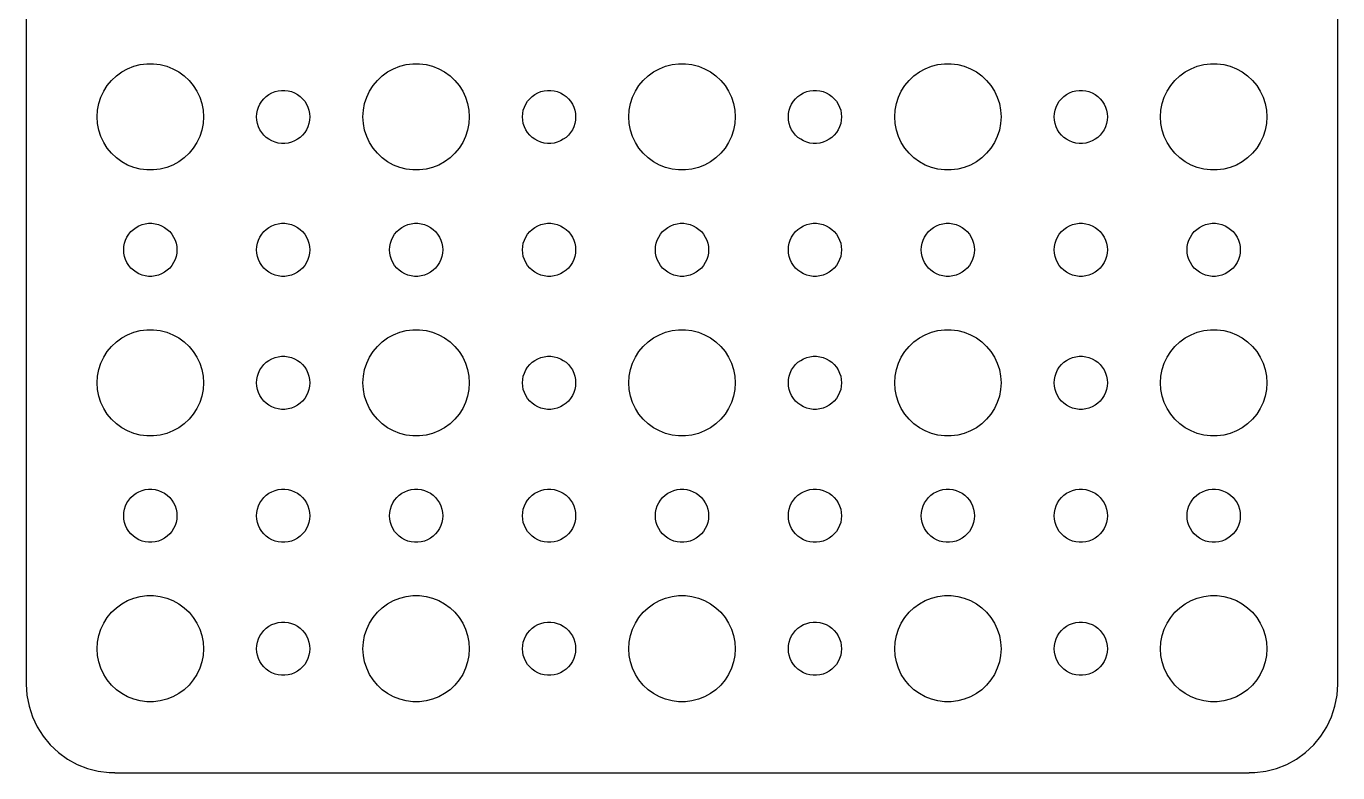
# Model space of a CAD drawing. Extents: x -37 to 37, y -44.5 to 44.5.
# Drawn here: x -37 to 37, y -44.5 to -2.4 of the extents above; entities that cross this region are included whole.
import ezdxf

# ---------------------------------------------------------------- set-up
doc = ezdxf.new("R2010")
doc.units = 0
doc.layers.get('0').update_dxf_attribs({"linetype": 'CONTINUOUS'})

msp = doc.modelspace()

# ---------------------------------------------------------------- linework, layer by layer
msp.add_lwpolyline([(-37, 39.5), (-37, -39.5), (-36.9606, -40.1267), (-36.8429, -40.7434), (-36.6489, -41.3406), (-36.3815, -41.9088), (-36.0451, -42.4389), (-35.6448, -42.9227), (-35.1871, -43.3526), (-34.6791, -43.7216), (-34.1289, -44.0241), (-33.5451, -44.2553), (-32.9369, -44.4114), (-32.314, -44.4901), (-32, -44.4901), (-32, -44.497), (32, -44.497), (32, -44.4901), (32.314, -44.4901), (32.9369, -44.4114), (33.5451, -44.2553), (34.1289, -44.0241), (34.6791, -43.7216), (35.1871, -43.3526), (35.6448, -42.9227), (36.0451, -42.4389), (36.3815, -41.9088), (36.6489, -41.3406), (36.8429, -40.7434), (36.9606, -40.1267), (37, -39.5), (37, 39.5)])
for points in [[(-30.1884, -10.4941), (-30.5621, -10.4469), (-30.9271, -10.3532), (-31.2773, -10.2145), (-31.6075, -10.033), (-31.9123, -9.81154), (-32.1869, -9.55364), (-32.4271, -9.26336), (-32.6289, -8.94526), (-32.7893, -8.60437), (-32.9057, -8.24607), (-32.9763, -7.876), (-33, -7.5), (-32.9763, -7.124), (-32.9057, -6.75393), (-32.7893, -6.39563), (-32.6289, -6.05474), (-32.4271, -5.73664), (-32.1869, -5.44636), (-31.9123, -5.18846), (-31.6075, -4.96702), (-31.2773, -4.78552), (-30.9271, -4.64683), (-30.5621, -4.55314), (-30.1884, -4.50592), (-29.8116, -4.50592), (-29.4379, -4.55314), (-29.0729, -4.64683), (-28.7227, -4.78552), (-28.3925, -4.96702), (-28.0877, -5.18846), (-27.8131, -5.44636), (-27.5729, -5.73664), (-27.3711, -6.05474), (-27.2107, -6.39563), (-27.0943, -6.75393), (-27.0237, -7.124), (-27, -7.5), (-27.0237, -7.876), (-27.0943, -8.24607), (-27.2107, -8.60437), (-27.3711, -8.94526), (-27.5729, -9.26336), (-27.8131, -9.55364), (-28.0877, -9.81154), (-28.3925, -10.033), (-28.7227, -10.2145), (-29.0729, -10.3532), (-29.4379, -10.4469), (-29.8116, -10.4941)], [(-15.1884, -10.4941), (-15.5621, -10.4469), (-15.9271, -10.3532), (-16.2773, -10.2145), (-16.6075, -10.033), (-16.9123, -9.81154), (-17.1869, -9.55364), (-17.4271, -9.26336), (-17.6289, -8.94526), (-17.7893, -8.60437), (-17.9057, -8.24607), (-17.9763, -7.876), (-18, -7.5), (-17.9763, -7.124), (-17.9057, -6.75393), (-17.7893, -6.39563), (-17.6289, -6.05474), (-17.4271, -5.73664), (-17.1869, -5.44636), (-16.9123, -5.18846), (-16.6075, -4.96702), (-16.2773, -4.78552), (-15.9271, -4.64683), (-15.5621, -4.55314), (-15.1884, -4.50592), (-14.8116, -4.50592), (-14.4379, -4.55314), (-14.0729, -4.64683), (-13.7227, -4.78552), (-13.3925, -4.96702), (-13.0877, -5.18846), (-12.8131, -5.44636), (-12.5729, -5.73664), (-12.3711, -6.05474), (-12.2107, -6.39563), (-12.0943, -6.75393), (-12.0237, -7.124), (-12, -7.5), (-12.0237, -7.876), (-12.0943, -8.24607), (-12.2107, -8.60437), (-12.3711, -8.94526), (-12.5729, -9.26336), (-12.8131, -9.55364), (-13.0877, -9.81154), (-13.3925, -10.033), (-13.7227, -10.2145), (-14.0729, -10.3532), (-14.4379, -10.4469), (-14.8116, -10.4941)], [(-0.188372, -10.4941), (-0.562144, -10.4469), (-0.927051, -10.3532), (-1.27734, -10.2145), (-1.60748, -10.033), (-1.91227, -9.81154), (-2.18691, -9.55364), (-2.42705, -9.26336), (-2.62892, -8.94526), (-2.78933, -8.60437), (-2.90575, -8.24607), (-2.97634, -7.876), (-3, -7.5), (-2.97634, -7.124), (-2.90575, -6.75393), (-2.78933, -6.39563), (-2.62892, -6.05474), (-2.42705, -5.73664), (-2.18691, -5.44636), (-1.91227, -5.18846), (-1.60748, -4.96702), (-1.27734, -4.78552), (-0.927051, -4.64683), (-0.562144, -4.55314), (-0.188372, -4.50592), (0.188372, -4.50592), (0.562144, -4.55314), (0.927051, -4.64683), (1.27734, -4.78552), (1.60748, -4.96702), (1.91227, -5.18846), (2.18691, -5.44636), (2.42705, -5.73664), (2.62892, -6.05474), (2.78933, -6.39563), (2.90575, -6.75393), (2.97634, -7.124), (3, -7.5), (2.97634, -7.876), (2.90575, -8.24607), (2.78933, -8.60437), (2.62892, -8.94526), (2.42705, -9.26336), (2.18691, -9.55364), (1.91227, -9.81154), (1.60748, -10.033), (1.27734, -10.2145), (0.927051, -10.3532), (0.562144, -10.4469), (0.188372, -10.4941)], [(14.8116, -10.4941), (14.4379, -10.4469), (14.0729, -10.3532), (13.7227, -10.2145), (13.3925, -10.033), (13.0877, -9.81154), (12.8131, -9.55364), (12.5729, -9.26336), (12.3711, -8.94526), (12.2107, -8.60437), (12.0943, -8.24607), (12.0237, -7.876), (12, -7.5), (12.0237, -7.124), (12.0943, -6.75393), (12.2107, -6.39563), (12.3711, -6.05474), (12.5729, -5.73664), (12.8131, -5.44636), (13.0877, -5.18846), (13.3925, -4.96702), (13.7227, -4.78552), (14.0729, -4.64683), (14.4379, -4.55314), (14.8116, -4.50592), (15.1884, -4.50592), (15.5621, -4.55314), (15.9271, -4.64683), (16.2773, -4.78552), (16.6075, -4.96702), (16.9123, -5.18846), (17.1869, -5.44636), (17.4271, -5.73664), (17.6289, -6.05474), (17.7893, -6.39563), (17.9057, -6.75393), (17.9763, -7.124), (18, -7.5), (17.9763, -7.876), (17.9057, -8.24607), (17.7893, -8.60437), (17.6289, -8.94526), (17.4271, -9.26336), (17.1869, -9.55364), (16.9123, -9.81154), (16.6075, -10.033), (16.2773, -10.2145), (15.9271, -10.3532), (15.5621, -10.4469), (15.1884, -10.4941)], [(29.8116, -10.4941), (29.4379, -10.4469), (29.0729, -10.3532), (28.7227, -10.2145), (28.3925, -10.033), (28.0877, -9.81154), (27.8131, -9.55364), (27.5729, -9.26336), (27.3711, -8.94526), (27.2107, -8.60437), (27.0943, -8.24607), (27.0237, -7.876), (27, -7.5), (27.0237, -7.124), (27.0943, -6.75393), (27.2107, -6.39563), (27.3711, -6.05474), (27.5729, -5.73664), (27.8131, -5.44636), (28.0877, -5.18846), (28.3925, -4.96702), (28.7227, -4.78552), (29.0729, -4.64683), (29.4379, -4.55314), (29.8116, -4.50592), (30.1884, -4.50592), (30.5621, -4.55314), (30.9271, -4.64683), (31.2773, -4.78552), (31.6075, -4.96702), (31.9123, -5.18846), (32.1869, -5.44636), (32.4271, -5.73664), (32.6289, -6.05474), (32.7893, -6.39563), (32.9057, -6.75393), (32.9763, -7.124), (33, -7.5), (32.9763, -7.876), (32.9057, -8.24607), (32.7893, -8.60437), (32.6289, -8.94526), (32.4271, -9.26336), (32.1869, -9.55364), (31.9123, -9.81154), (31.6075, -10.033), (31.2773, -10.2145), (30.9271, -10.3532), (30.5621, -10.4469), (30.1884, -10.4941)], [(-22.5942, -8.99704), (-22.7811, -8.97343), (-22.9635, -8.92658), (-23.1387, -8.85724), (-23.3037, -8.76649), (-23.4561, -8.65577), (-23.5935, -8.52682), (-23.7135, -8.38168), (-23.8145, -8.22263), (-23.8947, -8.05219), (-23.9529, -7.87303), (-23.9882, -7.688), (-24, -7.5), (-23.9882, -7.312), (-23.9529, -7.12697), (-23.8947, -6.94781), (-23.8145, -6.77737), (-23.7135, -6.61832), (-23.5935, -6.47318), (-23.4561, -6.34423), (-23.3037, -6.23351), (-23.1387, -6.14276), (-22.9635, -6.07342), (-22.7811, -6.02657), (-22.5942, -6.00296), (-22.4058, -6.00296), (-22.2189, -6.02657), (-22.0365, -6.07342), (-21.8613, -6.14276), (-21.6963, -6.23351), (-21.5439, -6.34423), (-21.4065, -6.47318), (-21.2865, -6.61832), (-21.1855, -6.77737), (-21.1053, -6.94781), (-21.0471, -7.12697), (-21.0118, -7.312), (-21, -7.5), (-21.0118, -7.688), (-21.0471, -7.87303), (-21.1053, -8.05219), (-21.1855, -8.22263), (-21.2865, -8.38168), (-21.4065, -8.52682), (-21.5439, -8.65577), (-21.6963, -8.76649), (-21.8613, -8.85724), (-22.0365, -8.92658), (-22.2189, -8.97343), (-22.4058, -8.99704)], [(-7.59419, -8.99704), (-7.78107, -8.97343), (-7.96353, -8.92658), (-8.13867, -8.85724), (-8.30374, -8.76649), (-8.45614, -8.65577), (-8.59345, -8.52682), (-8.71353, -8.38168), (-8.81446, -8.22263), (-8.89466, -8.05219), (-8.95287, -7.87303), (-8.98817, -7.688), (-9, -7.5), (-8.98817, -7.312), (-8.95287, -7.12697), (-8.89466, -6.94781), (-8.81446, -6.77737), (-8.71353, -6.61832), (-8.59345, -6.47318), (-8.45614, -6.34423), (-8.30374, -6.23351), (-8.13867, -6.14276), (-7.96353, -6.07342), (-7.78107, -6.02657), (-7.59419, -6.00296), (-7.40581, -6.00296), (-7.21893, -6.02657), (-7.03647, -6.07342), (-6.86133, -6.14276), (-6.69626, -6.23351), (-6.54386, -6.34423), (-6.40655, -6.47318), (-6.28647, -6.61832), (-6.18554, -6.77737), (-6.10534, -6.94781), (-6.04713, -7.12697), (-6.01183, -7.312), (-6, -7.5), (-6.01183, -7.688), (-6.04713, -7.87303), (-6.10534, -8.05219), (-6.18554, -8.22263), (-6.28647, -8.38168), (-6.40655, -8.52682), (-6.54386, -8.65577), (-6.69626, -8.76649), (-6.86133, -8.85724), (-7.03647, -8.92658), (-7.21893, -8.97343), (-7.40581, -8.99704)], [(7.40581, -8.99704), (7.21893, -8.97343), (7.03647, -8.92658), (6.86133, -8.85724), (6.69626, -8.76649), (6.54386, -8.65577), (6.40655, -8.52682), (6.28647, -8.38168), (6.18554, -8.22263), (6.10534, -8.05219), (6.04713, -7.87303), (6.01183, -7.688), (6, -7.5), (6.01183, -7.312), (6.04713, -7.12697), (6.10534, -6.94781), (6.18554, -6.77737), (6.28647, -6.61832), (6.40655, -6.47318), (6.54386, -6.34423), (6.69626, -6.23351), (6.86133, -6.14276), (7.03647, -6.07342), (7.21893, -6.02657), (7.40581, -6.00296), (7.59419, -6.00296), (7.78107, -6.02657), (7.96353, -6.07342), (8.13867, -6.14276), (8.30374, -6.23351), (8.45614, -6.34423), (8.59345, -6.47318), (8.71353, -6.61832), (8.81446, -6.77737), (8.89466, -6.94781), (8.95287, -7.12697), (8.98817, -7.312), (9, -7.5), (8.98817, -7.688), (8.95287, -7.87303), (8.89466, -8.05219), (8.81446, -8.22263), (8.71353, -8.38168), (8.59345, -8.52682), (8.45614, -8.65577), (8.30374, -8.76649), (8.13867, -8.85724), (7.96353, -8.92658), (7.78107, -8.97343), (7.59419, -8.99704)], [(22.4058, -8.99704), (22.2189, -8.97343), (22.0365, -8.92658), (21.8613, -8.85724), (21.6963, -8.76649), (21.5439, -8.65577), (21.4065, -8.52682), (21.2865, -8.38168), (21.1855, -8.22263), (21.1053, -8.05219), (21.0471, -7.87303), (21.0118, -7.688), (21, -7.5), (21.0118, -7.312), (21.0471, -7.12697), (21.1053, -6.94781), (21.1855, -6.77737), (21.2865, -6.61832), (21.4065, -6.47318), (21.5439, -6.34423), (21.6963, -6.23351), (21.8613, -6.14276), (22.0365, -6.07342), (22.2189, -6.02657), (22.4058, -6.00296), (22.5942, -6.00296), (22.7811, -6.02657), (22.9635, -6.07342), (23.1387, -6.14276), (23.3037, -6.23351), (23.4561, -6.34423), (23.5935, -6.47318), (23.7135, -6.61832), (23.8145, -6.77737), (23.8947, -6.94781), (23.9529, -7.12697), (23.9882, -7.312), (24, -7.5), (23.9882, -7.688), (23.9529, -7.87303), (23.8947, -8.05219), (23.8145, -8.22263), (23.7135, -8.38168), (23.5935, -8.52682), (23.4561, -8.65577), (23.3037, -8.76649), (23.1387, -8.85724), (22.9635, -8.92658), (22.7811, -8.97343), (22.5942, -8.99704)], [(-30.0942, -16.497), (-30.2811, -16.4734), (-30.4635, -16.4266), (-30.6387, -16.3572), (-30.8037, -16.2665), (-30.9561, -16.1558), (-31.0935, -16.0268), (-31.2135, -15.8817), (-31.3145, -15.7226), (-31.3947, -15.5522), (-31.4529, -15.373), (-31.4882, -15.188), (-31.5, -15), (-31.4882, -14.812), (-31.4529, -14.627), (-31.3947, -14.4478), (-31.3145, -14.2774), (-31.2135, -14.1183), (-31.0935, -13.9732), (-30.9561, -13.8442), (-30.8037, -13.7335), (-30.6387, -13.6428), (-30.4635, -13.5734), (-30.2811, -13.5266), (-30.0942, -13.503), (-29.9058, -13.503), (-29.7189, -13.5266), (-29.5365, -13.5734), (-29.3613, -13.6428), (-29.1963, -13.7335), (-29.0439, -13.8442), (-28.9065, -13.9732), (-28.7865, -14.1183), (-28.6855, -14.2774), (-28.6053, -14.4478), (-28.5471, -14.627), (-28.5118, -14.812), (-28.5, -15), (-28.5118, -15.188), (-28.5471, -15.373), (-28.6053, -15.5522), (-28.6855, -15.7226), (-28.7865, -15.8817), (-28.9065, -16.0268), (-29.0439, -16.1558), (-29.1963, -16.2665), (-29.3613, -16.3572), (-29.5365, -16.4266), (-29.7189, -16.4734), (-29.9058, -16.497)], [(-22.5942, -16.497), (-22.7811, -16.4734), (-22.9635, -16.4266), (-23.1387, -16.3572), (-23.3037, -16.2665), (-23.4561, -16.1558), (-23.5935, -16.0268), (-23.7135, -15.8817), (-23.8145, -15.7226), (-23.8947, -15.5522), (-23.9529, -15.373), (-23.9882, -15.188), (-24, -15), (-23.9882, -14.812), (-23.9529, -14.627), (-23.8947, -14.4478), (-23.8145, -14.2774), (-23.7135, -14.1183), (-23.5935, -13.9732), (-23.4561, -13.8442), (-23.3037, -13.7335), (-23.1387, -13.6428), (-22.9635, -13.5734), (-22.7811, -13.5266), (-22.5942, -13.503), (-22.4058, -13.503), (-22.2189, -13.5266), (-22.0365, -13.5734), (-21.8613, -13.6428), (-21.6963, -13.7335), (-21.5439, -13.8442), (-21.4065, -13.9732), (-21.2865, -14.1183), (-21.1855, -14.2774), (-21.1053, -14.4478), (-21.0471, -14.627), (-21.0118, -14.812), (-21, -15), (-21.0118, -15.188), (-21.0471, -15.373), (-21.1053, -15.5522), (-21.1855, -15.7226), (-21.2865, -15.8817), (-21.4065, -16.0268), (-21.5439, -16.1558), (-21.6963, -16.2665), (-21.8613, -16.3572), (-22.0365, -16.4266), (-22.2189, -16.4734), (-22.4058, -16.497)], [(-15.0942, -16.497), (-15.2811, -16.4734), (-15.4635, -16.4266), (-15.6387, -16.3572), (-15.8037, -16.2665), (-15.9561, -16.1558), (-16.0935, -16.0268), (-16.2135, -15.8817), (-16.3145, -15.7226), (-16.3947, -15.5522), (-16.4529, -15.373), (-16.4882, -15.188), (-16.5, -15), (-16.4882, -14.812), (-16.4529, -14.627), (-16.3947, -14.4478), (-16.3145, -14.2774), (-16.2135, -14.1183), (-16.0935, -13.9732), (-15.9561, -13.8442), (-15.8037, -13.7335), (-15.6387, -13.6428), (-15.4635, -13.5734), (-15.2811, -13.5266), (-15.0942, -13.503), (-14.9058, -13.503), (-14.7189, -13.5266), (-14.5365, -13.5734), (-14.3613, -13.6428), (-14.1963, -13.7335), (-14.0439, -13.8442), (-13.9065, -13.9732), (-13.7865, -14.1183), (-13.6855, -14.2774), (-13.6053, -14.4478), (-13.5471, -14.627), (-13.5118, -14.812), (-13.5, -15), (-13.5118, -15.188), (-13.5471, -15.373), (-13.6053, -15.5522), (-13.6855, -15.7226), (-13.7865, -15.8817), (-13.9065, -16.0268), (-14.0439, -16.1558), (-14.1963, -16.2665), (-14.3613, -16.3572), (-14.5365, -16.4266), (-14.7189, -16.4734), (-14.9058, -16.497)], [(-7.59419, -16.497), (-7.78107, -16.4734), (-7.96353, -16.4266), (-8.13867, -16.3572), (-8.30374, -16.2665), (-8.45614, -16.1558), (-8.59345, -16.0268), (-8.71353, -15.8817), (-8.81446, -15.7226), (-8.89466, -15.5522), (-8.95287, -15.373), (-8.98817, -15.188), (-9, -15), (-8.98817, -14.812), (-8.95287, -14.627), (-8.89466, -14.4478), (-8.81446, -14.2774), (-8.71353, -14.1183), (-8.59345, -13.9732), (-8.45614, -13.8442), (-8.30374, -13.7335), (-8.13867, -13.6428), (-7.96353, -13.5734), (-7.78107, -13.5266), (-7.59419, -13.503), (-7.40581, -13.503), (-7.21893, -13.5266), (-7.03647, -13.5734), (-6.86133, -13.6428), (-6.69626, -13.7335), (-6.54386, -13.8442), (-6.40655, -13.9732), (-6.28647, -14.1183), (-6.18554, -14.2774), (-6.10534, -14.4478), (-6.04713, -14.627), (-6.01183, -14.812), (-6, -15), (-6.01183, -15.188), (-6.04713, -15.373), (-6.10534, -15.5522), (-6.18554, -15.7226), (-6.28647, -15.8817), (-6.40655, -16.0268), (-6.54386, -16.1558), (-6.69626, -16.2665), (-6.86133, -16.3572), (-7.03647, -16.4266), (-7.21893, -16.4734), (-7.40581, -16.497)], [(-0.094186, -16.497), (-0.281072, -16.4734), (-0.463525, -16.4266), (-0.638669, -16.3572), (-0.80374, -16.2665), (-0.956136, -16.1558), (-1.09345, -16.0268), (-1.21353, -15.8817), (-1.31446, -15.7226), (-1.39466, -15.5522), (-1.45287, -15.373), (-1.48817, -15.188), (-1.5, -15), (-1.48817, -14.812), (-1.45287, -14.627), (-1.39466, -14.4478), (-1.31446, -14.2774), (-1.21353, -14.1183), (-1.09345, -13.9732), (-0.956136, -13.8442), (-0.80374, -13.7335), (-0.638669, -13.6428), (-0.463525, -13.5734), (-0.281072, -13.5266), (-0.094186, -13.503), (0.094186, -13.503), (0.281072, -13.5266), (0.463525, -13.5734), (0.638669, -13.6428), (0.80374, -13.7335), (0.956136, -13.8442), (1.09345, -13.9732), (1.21353, -14.1183), (1.31446, -14.2774), (1.39466, -14.4478), (1.45287, -14.627), (1.48817, -14.812), (1.5, -15), (1.48817, -15.188), (1.45287, -15.373), (1.39466, -15.5522), (1.31446, -15.7226), (1.21353, -15.8817), (1.09345, -16.0268), (0.956136, -16.1558), (0.80374, -16.2665), (0.638669, -16.3572), (0.463525, -16.4266), (0.281072, -16.4734), (0.094186, -16.497)], [(7.40581, -16.497), (7.21893, -16.4734), (7.03647, -16.4266), (6.86133, -16.3572), (6.69626, -16.2665), (6.54386, -16.1558), (6.40655, -16.0268), (6.28647, -15.8817), (6.18554, -15.7226), (6.10534, -15.5522), (6.04713, -15.373), (6.01183, -15.188), (6, -15), (6.01183, -14.812), (6.04713, -14.627), (6.10534, -14.4478), (6.18554, -14.2774), (6.28647, -14.1183), (6.40655, -13.9732), (6.54386, -13.8442), (6.69626, -13.7335), (6.86133, -13.6428), (7.03647, -13.5734), (7.21893, -13.5266), (7.40581, -13.503), (7.59419, -13.503), (7.78107, -13.5266), (7.96353, -13.5734), (8.13867, -13.6428), (8.30374, -13.7335), (8.45614, -13.8442), (8.59345, -13.9732), (8.71353, -14.1183), (8.81446, -14.2774), (8.89466, -14.4478), (8.95287, -14.627), (8.98817, -14.812), (9, -15), (8.98817, -15.188), (8.95287, -15.373), (8.89466, -15.5522), (8.81446, -15.7226), (8.71353, -15.8817), (8.59345, -16.0268), (8.45614, -16.1558), (8.30374, -16.2665), (8.13867, -16.3572), (7.96353, -16.4266), (7.78107, -16.4734), (7.59419, -16.497)], [(14.9058, -16.497), (14.7189, -16.4734), (14.5365, -16.4266), (14.3613, -16.3572), (14.1963, -16.2665), (14.0439, -16.1558), (13.9065, -16.0268), (13.7865, -15.8817), (13.6855, -15.7226), (13.6053, -15.5522), (13.5471, -15.373), (13.5118, -15.188), (13.5, -15), (13.5118, -14.812), (13.5471, -14.627), (13.6053, -14.4478), (13.6855, -14.2774), (13.7865, -14.1183), (13.9065, -13.9732), (14.0439, -13.8442), (14.1963, -13.7335), (14.3613, -13.6428), (14.5365, -13.5734), (14.7189, -13.5266), (14.9058, -13.503), (15.0942, -13.503), (15.2811, -13.5266), (15.4635, -13.5734), (15.6387, -13.6428), (15.8037, -13.7335), (15.9561, -13.8442), (16.0935, -13.9732), (16.2135, -14.1183), (16.3145, -14.2774), (16.3947, -14.4478), (16.4529, -14.627), (16.4882, -14.812), (16.5, -15), (16.4882, -15.188), (16.4529, -15.373), (16.3947, -15.5522), (16.3145, -15.7226), (16.2135, -15.8817), (16.0935, -16.0268), (15.9561, -16.1558), (15.8037, -16.2665), (15.6387, -16.3572), (15.4635, -16.4266), (15.2811, -16.4734), (15.0942, -16.497)], [(22.4058, -16.497), (22.2189, -16.4734), (22.0365, -16.4266), (21.8613, -16.3572), (21.6963, -16.2665), (21.5439, -16.1558), (21.4065, -16.0268), (21.2865, -15.8817), (21.1855, -15.7226), (21.1053, -15.5522), (21.0471, -15.373), (21.0118, -15.188), (21, -15), (21.0118, -14.812), (21.0471, -14.627), (21.1053, -14.4478), (21.1855, -14.2774), (21.2865, -14.1183), (21.4065, -13.9732), (21.5439, -13.8442), (21.6963, -13.7335), (21.8613, -13.6428), (22.0365, -13.5734), (22.2189, -13.5266), (22.4058, -13.503), (22.5942, -13.503), (22.7811, -13.5266), (22.9635, -13.5734), (23.1387, -13.6428), (23.3037, -13.7335), (23.4561, -13.8442), (23.5935, -13.9732), (23.7135, -14.1183), (23.8145, -14.2774), (23.8947, -14.4478), (23.9529, -14.627), (23.9882, -14.812), (24, -15), (23.9882, -15.188), (23.9529, -15.373), (23.8947, -15.5522), (23.8145, -15.7226), (23.7135, -15.8817), (23.5935, -16.0268), (23.4561, -16.1558), (23.3037, -16.2665), (23.1387, -16.3572), (22.9635, -16.4266), (22.7811, -16.4734), (22.5942, -16.497)], [(29.9058, -16.497), (29.7189, -16.4734), (29.5365, -16.4266), (29.3613, -16.3572), (29.1963, -16.2665), (29.0439, -16.1558), (28.9065, -16.0268), (28.7865, -15.8817), (28.6855, -15.7226), (28.6053, -15.5522), (28.5471, -15.373), (28.5118, -15.188), (28.5, -15), (28.5118, -14.812), (28.5471, -14.627), (28.6053, -14.4478), (28.6855, -14.2774), (28.7865, -14.1183), (28.9065, -13.9732), (29.0439, -13.8442), (29.1963, -13.7335), (29.3613, -13.6428), (29.5365, -13.5734), (29.7189, -13.5266), (29.9058, -13.503), (30.0942, -13.503), (30.2811, -13.5266), (30.4635, -13.5734), (30.6387, -13.6428), (30.8037, -13.7335), (30.9561, -13.8442), (31.0935, -13.9732), (31.2135, -14.1183), (31.3145, -14.2774), (31.3947, -14.4478), (31.4529, -14.627), (31.4882, -14.812), (31.5, -15), (31.4882, -15.188), (31.4529, -15.373), (31.3947, -15.5522), (31.3145, -15.7226), (31.2135, -15.8817), (31.0935, -16.0268), (30.9561, -16.1558), (30.8037, -16.2665), (30.6387, -16.3572), (30.4635, -16.4266), (30.2811, -16.4734), (30.0942, -16.497)], [(-30.1884, -25.4941), (-30.5621, -25.4469), (-30.9271, -25.3532), (-31.2773, -25.2145), (-31.6075, -25.033), (-31.9123, -24.8115), (-32.1869, -24.5536), (-32.4271, -24.2634), (-32.6289, -23.9453), (-32.7893, -23.6044), (-32.9057, -23.2461), (-32.9763, -22.876), (-33, -22.5), (-32.9763, -22.124), (-32.9057, -21.7539), (-32.7893, -21.3956), (-32.6289, -21.0547), (-32.4271, -20.7366), (-32.1869, -20.4464), (-31.9123, -20.1885), (-31.6075, -19.967), (-31.2773, -19.7855), (-30.9271, -19.6468), (-30.5621, -19.5531), (-30.1884, -19.5059), (-29.8116, -19.5059), (-29.4379, -19.5531), (-29.0729, -19.6468), (-28.7227, -19.7855), (-28.3925, -19.967), (-28.0877, -20.1885), (-27.8131, -20.4464), (-27.5729, -20.7366), (-27.3711, -21.0547), (-27.2107, -21.3956), (-27.0943, -21.7539), (-27.0237, -22.124), (-27, -22.5), (-27.0237, -22.876), (-27.0943, -23.2461), (-27.2107, -23.6044), (-27.3711, -23.9453), (-27.5729, -24.2634), (-27.8131, -24.5536), (-28.0877, -24.8115), (-28.3925, -25.033), (-28.7227, -25.2145), (-29.0729, -25.3532), (-29.4379, -25.4469), (-29.8116, -25.4941)], [(-15.1884, -25.4941), (-15.5621, -25.4469), (-15.9271, -25.3532), (-16.2773, -25.2145), (-16.6075, -25.033), (-16.9123, -24.8115), (-17.1869, -24.5536), (-17.4271, -24.2634), (-17.6289, -23.9453), (-17.7893, -23.6044), (-17.9057, -23.2461), (-17.9763, -22.876), (-18, -22.5), (-17.9763, -22.124), (-17.9057, -21.7539), (-17.7893, -21.3956), (-17.6289, -21.0547), (-17.4271, -20.7366), (-17.1869, -20.4464), (-16.9123, -20.1885), (-16.6075, -19.967), (-16.2773, -19.7855), (-15.9271, -19.6468), (-15.5621, -19.5531), (-15.1884, -19.5059), (-14.8116, -19.5059), (-14.4379, -19.5531), (-14.0729, -19.6468), (-13.7227, -19.7855), (-13.3925, -19.967), (-13.0877, -20.1885), (-12.8131, -20.4464), (-12.5729, -20.7366), (-12.3711, -21.0547), (-12.2107, -21.3956), (-12.0943, -21.7539), (-12.0237, -22.124), (-12, -22.5), (-12.0237, -22.876), (-12.0943, -23.2461), (-12.2107, -23.6044), (-12.3711, -23.9453), (-12.5729, -24.2634), (-12.8131, -24.5536), (-13.0877, -24.8115), (-13.3925, -25.033), (-13.7227, -25.2145), (-14.0729, -25.3532), (-14.4379, -25.4469), (-14.8116, -25.4941)], [(-0.188372, -25.4941), (-0.562144, -25.4469), (-0.927051, -25.3532), (-1.27734, -25.2145), (-1.60748, -25.033), (-1.91227, -24.8115), (-2.18691, -24.5536), (-2.42705, -24.2634), (-2.62892, -23.9453), (-2.78933, -23.6044), (-2.90575, -23.2461), (-2.97634, -22.876), (-3, -22.5), (-2.97634, -22.124), (-2.90575, -21.7539), (-2.78933, -21.3956), (-2.62892, -21.0547), (-2.42705, -20.7366), (-2.18691, -20.4464), (-1.91227, -20.1885), (-1.60748, -19.967), (-1.27734, -19.7855), (-0.927051, -19.6468), (-0.562144, -19.5531), (-0.188372, -19.5059), (0.188372, -19.5059), (0.562144, -19.5531), (0.927051, -19.6468), (1.27734, -19.7855), (1.60748, -19.967), (1.91227, -20.1885), (2.18691, -20.4464), (2.42705, -20.7366), (2.62892, -21.0547), (2.78933, -21.3956), (2.90575, -21.7539), (2.97634, -22.124), (3, -22.5), (2.97634, -22.876), (2.90575, -23.2461), (2.78933, -23.6044), (2.62892, -23.9453), (2.42705, -24.2634), (2.18691, -24.5536), (1.91227, -24.8115), (1.60748, -25.033), (1.27734, -25.2145), (0.927051, -25.3532), (0.562144, -25.4469), (0.188372, -25.4941)], [(14.8116, -25.4941), (14.4379, -25.4469), (14.0729, -25.3532), (13.7227, -25.2145), (13.3925, -25.033), (13.0877, -24.8115), (12.8131, -24.5536), (12.5729, -24.2634), (12.3711, -23.9453), (12.2107, -23.6044), (12.0943, -23.2461), (12.0237, -22.876), (12, -22.5), (12.0237, -22.124), (12.0943, -21.7539), (12.2107, -21.3956), (12.3711, -21.0547), (12.5729, -20.7366), (12.8131, -20.4464), (13.0877, -20.1885), (13.3925, -19.967), (13.7227, -19.7855), (14.0729, -19.6468), (14.4379, -19.5531), (14.8116, -19.5059), (15.1884, -19.5059), (15.5621, -19.5531), (15.9271, -19.6468), (16.2773, -19.7855), (16.6075, -19.967), (16.9123, -20.1885), (17.1869, -20.4464), (17.4271, -20.7366), (17.6289, -21.0547), (17.7893, -21.3956), (17.9057, -21.7539), (17.9763, -22.124), (18, -22.5), (17.9763, -22.876), (17.9057, -23.2461), (17.7893, -23.6044), (17.6289, -23.9453), (17.4271, -24.2634), (17.1869, -24.5536), (16.9123, -24.8115), (16.6075, -25.033), (16.2773, -25.2145), (15.9271, -25.3532), (15.5621, -25.4469), (15.1884, -25.4941)], [(29.8116, -25.4941), (29.4379, -25.4469), (29.0729, -25.3532), (28.7227, -25.2145), (28.3925, -25.033), (28.0877, -24.8115), (27.8131, -24.5536), (27.5729, -24.2634), (27.3711, -23.9453), (27.2107, -23.6044), (27.0943, -23.2461), (27.0237, -22.876), (27, -22.5), (27.0237, -22.124), (27.0943, -21.7539), (27.2107, -21.3956), (27.3711, -21.0547), (27.5729, -20.7366), (27.8131, -20.4464), (28.0877, -20.1885), (28.3925, -19.967), (28.7227, -19.7855), (29.0729, -19.6468), (29.4379, -19.5531), (29.8116, -19.5059), (30.1884, -19.5059), (30.5621, -19.5531), (30.9271, -19.6468), (31.2773, -19.7855), (31.6075, -19.967), (31.9123, -20.1885), (32.1869, -20.4464), (32.4271, -20.7366), (32.6289, -21.0547), (32.7893, -21.3956), (32.9057, -21.7539), (32.9763, -22.124), (33, -22.5), (32.9763, -22.876), (32.9057, -23.2461), (32.7893, -23.6044), (32.6289, -23.9453), (32.4271, -24.2634), (32.1869, -24.5536), (31.9123, -24.8115), (31.6075, -25.033), (31.2773, -25.2145), (30.9271, -25.3532), (30.5621, -25.4469), (30.1884, -25.4941)], [(-22.5942, -23.997), (-22.7811, -23.9734), (-22.9635, -23.9266), (-23.1387, -23.8572), (-23.3037, -23.7665), (-23.4561, -23.6558), (-23.5935, -23.5268), (-23.7135, -23.3817), (-23.8145, -23.2226), (-23.8947, -23.0522), (-23.9529, -22.873), (-23.9882, -22.688), (-24, -22.5), (-23.9882, -22.312), (-23.9529, -22.127), (-23.8947, -21.9478), (-23.8145, -21.7774), (-23.7135, -21.6183), (-23.5935, -21.4732), (-23.4561, -21.3442), (-23.3037, -21.2335), (-23.1387, -21.1428), (-22.9635, -21.0734), (-22.7811, -21.0266), (-22.5942, -21.003), (-22.4058, -21.003), (-22.2189, -21.0266), (-22.0365, -21.0734), (-21.8613, -21.1428), (-21.6963, -21.2335), (-21.5439, -21.3442), (-21.4065, -21.4732), (-21.2865, -21.6183), (-21.1855, -21.7774), (-21.1053, -21.9478), (-21.0471, -22.127), (-21.0118, -22.312), (-21, -22.5), (-21.0118, -22.688), (-21.0471, -22.873), (-21.1053, -23.0522), (-21.1855, -23.2226), (-21.2865, -23.3817), (-21.4065, -23.5268), (-21.5439, -23.6558), (-21.6963, -23.7665), (-21.8613, -23.8572), (-22.0365, -23.9266), (-22.2189, -23.9734), (-22.4058, -23.997)], [(-7.59419, -23.997), (-7.78107, -23.9734), (-7.96353, -23.9266), (-8.13867, -23.8572), (-8.30374, -23.7665), (-8.45614, -23.6558), (-8.59345, -23.5268), (-8.71353, -23.3817), (-8.81446, -23.2226), (-8.89466, -23.0522), (-8.95287, -22.873), (-8.98817, -22.688), (-9, -22.5), (-8.98817, -22.312), (-8.95287, -22.127), (-8.89466, -21.9478), (-8.81446, -21.7774), (-8.71353, -21.6183), (-8.59345, -21.4732), (-8.45614, -21.3442), (-8.30374, -21.2335), (-8.13867, -21.1428), (-7.96353, -21.0734), (-7.78107, -21.0266), (-7.59419, -21.003), (-7.40581, -21.003), (-7.21893, -21.0266), (-7.03647, -21.0734), (-6.86133, -21.1428), (-6.69626, -21.2335), (-6.54386, -21.3442), (-6.40655, -21.4732), (-6.28647, -21.6183), (-6.18554, -21.7774), (-6.10534, -21.9478), (-6.04713, -22.127), (-6.01183, -22.312), (-6, -22.5), (-6.01183, -22.688), (-6.04713, -22.873), (-6.10534, -23.0522), (-6.18554, -23.2226), (-6.28647, -23.3817), (-6.40655, -23.5268), (-6.54386, -23.6558), (-6.69626, -23.7665), (-6.86133, -23.8572), (-7.03647, -23.9266), (-7.21893, -23.9734), (-7.40581, -23.997)], [(7.40581, -23.997), (7.21893, -23.9734), (7.03647, -23.9266), (6.86133, -23.8572), (6.69626, -23.7665), (6.54386, -23.6558), (6.40655, -23.5268), (6.28647, -23.3817), (6.18554, -23.2226), (6.10534, -23.0522), (6.04713, -22.873), (6.01183, -22.688), (6, -22.5), (6.01183, -22.312), (6.04713, -22.127), (6.10534, -21.9478), (6.18554, -21.7774), (6.28647, -21.6183), (6.40655, -21.4732), (6.54386, -21.3442), (6.69626, -21.2335), (6.86133, -21.1428), (7.03647, -21.0734), (7.21893, -21.0266), (7.40581, -21.003), (7.59419, -21.003), (7.78107, -21.0266), (7.96353, -21.0734), (8.13867, -21.1428), (8.30374, -21.2335), (8.45614, -21.3442), (8.59345, -21.4732), (8.71353, -21.6183), (8.81446, -21.7774), (8.89466, -21.9478), (8.95287, -22.127), (8.98817, -22.312), (9, -22.5), (8.98817, -22.688), (8.95287, -22.873), (8.89466, -23.0522), (8.81446, -23.2226), (8.71353, -23.3817), (8.59345, -23.5268), (8.45614, -23.6558), (8.30374, -23.7665), (8.13867, -23.8572), (7.96353, -23.9266), (7.78107, -23.9734), (7.59419, -23.997)], [(22.4058, -23.997), (22.2189, -23.9734), (22.0365, -23.9266), (21.8613, -23.8572), (21.6963, -23.7665), (21.5439, -23.6558), (21.4065, -23.5268), (21.2865, -23.3817), (21.1855, -23.2226), (21.1053, -23.0522), (21.0471, -22.873), (21.0118, -22.688), (21, -22.5), (21.0118, -22.312), (21.0471, -22.127), (21.1053, -21.9478), (21.1855, -21.7774), (21.2865, -21.6183), (21.4065, -21.4732), (21.5439, -21.3442), (21.6963, -21.2335), (21.8613, -21.1428), (22.0365, -21.0734), (22.2189, -21.0266), (22.4058, -21.003), (22.5942, -21.003), (22.7811, -21.0266), (22.9635, -21.0734), (23.1387, -21.1428), (23.3037, -21.2335), (23.4561, -21.3442), (23.5935, -21.4732), (23.7135, -21.6183), (23.8145, -21.7774), (23.8947, -21.9478), (23.9529, -22.127), (23.9882, -22.312), (24, -22.5), (23.9882, -22.688), (23.9529, -22.873), (23.8947, -23.0522), (23.8145, -23.2226), (23.7135, -23.3817), (23.5935, -23.5268), (23.4561, -23.6558), (23.3037, -23.7665), (23.1387, -23.8572), (22.9635, -23.9266), (22.7811, -23.9734), (22.5942, -23.997)], [(-30.0942, -31.497), (-30.2811, -31.4734), (-30.4635, -31.4266), (-30.6387, -31.3572), (-30.8037, -31.2665), (-30.9561, -31.1558), (-31.0935, -31.0268), (-31.2135, -30.8817), (-31.3145, -30.7226), (-31.3947, -30.5522), (-31.4529, -30.373), (-31.4882, -30.188), (-31.5, -30), (-31.4882, -29.812), (-31.4529, -29.627), (-31.3947, -29.4478), (-31.3145, -29.2774), (-31.2135, -29.1183), (-31.0935, -28.9732), (-30.9561, -28.8442), (-30.8037, -28.7335), (-30.6387, -28.6428), (-30.4635, -28.5734), (-30.2811, -28.5266), (-30.0942, -28.503), (-29.9058, -28.503), (-29.7189, -28.5266), (-29.5365, -28.5734), (-29.3613, -28.6428), (-29.1963, -28.7335), (-29.0439, -28.8442), (-28.9065, -28.9732), (-28.7865, -29.1183), (-28.6855, -29.2774), (-28.6053, -29.4478), (-28.5471, -29.627), (-28.5118, -29.812), (-28.5, -30), (-28.5118, -30.188), (-28.5471, -30.373), (-28.6053, -30.5522), (-28.6855, -30.7226), (-28.7865, -30.8817), (-28.9065, -31.0268), (-29.0439, -31.1558), (-29.1963, -31.2665), (-29.3613, -31.3572), (-29.5365, -31.4266), (-29.7189, -31.4734), (-29.9058, -31.497)], [(-22.5942, -31.497), (-22.7811, -31.4734), (-22.9635, -31.4266), (-23.1387, -31.3572), (-23.3037, -31.2665), (-23.4561, -31.1558), (-23.5935, -31.0268), (-23.7135, -30.8817), (-23.8145, -30.7226), (-23.8947, -30.5522), (-23.9529, -30.373), (-23.9882, -30.188), (-24, -30), (-23.9882, -29.812), (-23.9529, -29.627), (-23.8947, -29.4478), (-23.8145, -29.2774), (-23.7135, -29.1183), (-23.5935, -28.9732), (-23.4561, -28.8442), (-23.3037, -28.7335), (-23.1387, -28.6428), (-22.9635, -28.5734), (-22.7811, -28.5266), (-22.5942, -28.503), (-22.4058, -28.503), (-22.2189, -28.5266), (-22.0365, -28.5734), (-21.8613, -28.6428), (-21.6963, -28.7335), (-21.5439, -28.8442), (-21.4065, -28.9732), (-21.2865, -29.1183), (-21.1855, -29.2774), (-21.1053, -29.4478), (-21.0471, -29.627), (-21.0118, -29.812), (-21, -30), (-21.0118, -30.188), (-21.0471, -30.373), (-21.1053, -30.5522), (-21.1855, -30.7226), (-21.2865, -30.8817), (-21.4065, -31.0268), (-21.5439, -31.1558), (-21.6963, -31.2665), (-21.8613, -31.3572), (-22.0365, -31.4266), (-22.2189, -31.4734), (-22.4058, -31.497)], [(-15.0942, -31.497), (-15.2811, -31.4734), (-15.4635, -31.4266), (-15.6387, -31.3572), (-15.8037, -31.2665), (-15.9561, -31.1558), (-16.0935, -31.0268), (-16.2135, -30.8817), (-16.3145, -30.7226), (-16.3947, -30.5522), (-16.4529, -30.373), (-16.4882, -30.188), (-16.5, -30), (-16.4882, -29.812), (-16.4529, -29.627), (-16.3947, -29.4478), (-16.3145, -29.2774), (-16.2135, -29.1183), (-16.0935, -28.9732), (-15.9561, -28.8442), (-15.8037, -28.7335), (-15.6387, -28.6428), (-15.4635, -28.5734), (-15.2811, -28.5266), (-15.0942, -28.503), (-14.9058, -28.503), (-14.7189, -28.5266), (-14.5365, -28.5734), (-14.3613, -28.6428), (-14.1963, -28.7335), (-14.0439, -28.8442), (-13.9065, -28.9732), (-13.7865, -29.1183), (-13.6855, -29.2774), (-13.6053, -29.4478), (-13.5471, -29.627), (-13.5118, -29.812), (-13.5, -30), (-13.5118, -30.188), (-13.5471, -30.373), (-13.6053, -30.5522), (-13.6855, -30.7226), (-13.7865, -30.8817), (-13.9065, -31.0268), (-14.0439, -31.1558), (-14.1963, -31.2665), (-14.3613, -31.3572), (-14.5365, -31.4266), (-14.7189, -31.4734), (-14.9058, -31.497)], [(-7.59419, -31.497), (-7.78107, -31.4734), (-7.96353, -31.4266), (-8.13867, -31.3572), (-8.30374, -31.2665), (-8.45614, -31.1558), (-8.59345, -31.0268), (-8.71353, -30.8817), (-8.81446, -30.7226), (-8.89466, -30.5522), (-8.95287, -30.373), (-8.98817, -30.188), (-9, -30), (-8.98817, -29.812), (-8.95287, -29.627), (-8.89466, -29.4478), (-8.81446, -29.2774), (-8.71353, -29.1183), (-8.59345, -28.9732), (-8.45614, -28.8442), (-8.30374, -28.7335), (-8.13867, -28.6428), (-7.96353, -28.5734), (-7.78107, -28.5266), (-7.59419, -28.503), (-7.40581, -28.503), (-7.21893, -28.5266), (-7.03647, -28.5734), (-6.86133, -28.6428), (-6.69626, -28.7335), (-6.54386, -28.8442), (-6.40655, -28.9732), (-6.28647, -29.1183), (-6.18554, -29.2774), (-6.10534, -29.4478), (-6.04713, -29.627), (-6.01183, -29.812), (-6, -30), (-6.01183, -30.188), (-6.04713, -30.373), (-6.10534, -30.5522), (-6.18554, -30.7226), (-6.28647, -30.8817), (-6.40655, -31.0268), (-6.54386, -31.1558), (-6.69626, -31.2665), (-6.86133, -31.3572), (-7.03647, -31.4266), (-7.21893, -31.4734), (-7.40581, -31.497)], [(-0.094186, -31.497), (-0.281072, -31.4734), (-0.463525, -31.4266), (-0.638669, -31.3572), (-0.80374, -31.2665), (-0.956136, -31.1558), (-1.09345, -31.0268), (-1.21353, -30.8817), (-1.31446, -30.7226), (-1.39466, -30.5522), (-1.45287, -30.373), (-1.48817, -30.188), (-1.5, -30), (-1.48817, -29.812), (-1.45287, -29.627), (-1.39466, -29.4478), (-1.31446, -29.2774), (-1.21353, -29.1183), (-1.09345, -28.9732), (-0.956136, -28.8442), (-0.80374, -28.7335), (-0.638669, -28.6428), (-0.463525, -28.5734), (-0.281072, -28.5266), (-0.094186, -28.503), (0.094186, -28.503), (0.281072, -28.5266), (0.463525, -28.5734), (0.638669, -28.6428), (0.80374, -28.7335), (0.956136, -28.8442), (1.09345, -28.9732), (1.21353, -29.1183), (1.31446, -29.2774), (1.39466, -29.4478), (1.45287, -29.627), (1.48817, -29.812), (1.5, -30), (1.48817, -30.188), (1.45287, -30.373), (1.39466, -30.5522), (1.31446, -30.7226), (1.21353, -30.8817), (1.09345, -31.0268), (0.956136, -31.1558), (0.80374, -31.2665), (0.638669, -31.3572), (0.463525, -31.4266), (0.281072, -31.4734), (0.094186, -31.497)], [(7.40581, -31.497), (7.21893, -31.4734), (7.03647, -31.4266), (6.86133, -31.3572), (6.69626, -31.2665), (6.54386, -31.1558), (6.40655, -31.0268), (6.28647, -30.8817), (6.18554, -30.7226), (6.10534, -30.5522), (6.04713, -30.373), (6.01183, -30.188), (6, -30), (6.01183, -29.812), (6.04713, -29.627), (6.10534, -29.4478), (6.18554, -29.2774), (6.28647, -29.1183), (6.40655, -28.9732), (6.54386, -28.8442), (6.69626, -28.7335), (6.86133, -28.6428), (7.03647, -28.5734), (7.21893, -28.5266), (7.40581, -28.503), (7.59419, -28.503), (7.78107, -28.5266), (7.96353, -28.5734), (8.13867, -28.6428), (8.30374, -28.7335), (8.45614, -28.8442), (8.59345, -28.9732), (8.71353, -29.1183), (8.81446, -29.2774), (8.89466, -29.4478), (8.95287, -29.627), (8.98817, -29.812), (9, -30), (8.98817, -30.188), (8.95287, -30.373), (8.89466, -30.5522), (8.81446, -30.7226), (8.71353, -30.8817), (8.59345, -31.0268), (8.45614, -31.1558), (8.30374, -31.2665), (8.13867, -31.3572), (7.96353, -31.4266), (7.78107, -31.4734), (7.59419, -31.497)], [(14.9058, -31.497), (14.7189, -31.4734), (14.5365, -31.4266), (14.3613, -31.3572), (14.1963, -31.2665), (14.0439, -31.1558), (13.9065, -31.0268), (13.7865, -30.8817), (13.6855, -30.7226), (13.6053, -30.5522), (13.5471, -30.373), (13.5118, -30.188), (13.5, -30), (13.5118, -29.812), (13.5471, -29.627), (13.6053, -29.4478), (13.6855, -29.2774), (13.7865, -29.1183), (13.9065, -28.9732), (14.0439, -28.8442), (14.1963, -28.7335), (14.3613, -28.6428), (14.5365, -28.5734), (14.7189, -28.5266), (14.9058, -28.503), (15.0942, -28.503), (15.2811, -28.5266), (15.4635, -28.5734), (15.6387, -28.6428), (15.8037, -28.7335), (15.9561, -28.8442), (16.0935, -28.9732), (16.2135, -29.1183), (16.3145, -29.2774), (16.3947, -29.4478), (16.4529, -29.627), (16.4882, -29.812), (16.5, -30), (16.4882, -30.188), (16.4529, -30.373), (16.3947, -30.5522), (16.3145, -30.7226), (16.2135, -30.8817), (16.0935, -31.0268), (15.9561, -31.1558), (15.8037, -31.2665), (15.6387, -31.3572), (15.4635, -31.4266), (15.2811, -31.4734), (15.0942, -31.497)], [(22.4058, -31.497), (22.2189, -31.4734), (22.0365, -31.4266), (21.8613, -31.3572), (21.6963, -31.2665), (21.5439, -31.1558), (21.4065, -31.0268), (21.2865, -30.8817), (21.1855, -30.7226), (21.1053, -30.5522), (21.0471, -30.373), (21.0118, -30.188), (21, -30), (21.0118, -29.812), (21.0471, -29.627), (21.1053, -29.4478), (21.1855, -29.2774), (21.2865, -29.1183), (21.4065, -28.9732), (21.5439, -28.8442), (21.6963, -28.7335), (21.8613, -28.6428), (22.0365, -28.5734), (22.2189, -28.5266), (22.4058, -28.503), (22.5942, -28.503), (22.7811, -28.5266), (22.9635, -28.5734), (23.1387, -28.6428), (23.3037, -28.7335), (23.4561, -28.8442), (23.5935, -28.9732), (23.7135, -29.1183), (23.8145, -29.2774), (23.8947, -29.4478), (23.9529, -29.627), (23.9882, -29.812), (24, -30), (23.9882, -30.188), (23.9529, -30.373), (23.8947, -30.5522), (23.8145, -30.7226), (23.7135, -30.8817), (23.5935, -31.0268), (23.4561, -31.1558), (23.3037, -31.2665), (23.1387, -31.3572), (22.9635, -31.4266), (22.7811, -31.4734), (22.5942, -31.497)], [(29.9058, -31.497), (29.7189, -31.4734), (29.5365, -31.4266), (29.3613, -31.3572), (29.1963, -31.2665), (29.0439, -31.1558), (28.9065, -31.0268), (28.7865, -30.8817), (28.6855, -30.7226), (28.6053, -30.5522), (28.5471, -30.373), (28.5118, -30.188), (28.5, -30), (28.5118, -29.812), (28.5471, -29.627), (28.6053, -29.4478), (28.6855, -29.2774), (28.7865, -29.1183), (28.9065, -28.9732), (29.0439, -28.8442), (29.1963, -28.7335), (29.3613, -28.6428), (29.5365, -28.5734), (29.7189, -28.5266), (29.9058, -28.503), (30.0942, -28.503), (30.2811, -28.5266), (30.4635, -28.5734), (30.6387, -28.6428), (30.8037, -28.7335), (30.9561, -28.8442), (31.0935, -28.9732), (31.2135, -29.1183), (31.3145, -29.2774), (31.3947, -29.4478), (31.4529, -29.627), (31.4882, -29.812), (31.5, -30), (31.4882, -30.188), (31.4529, -30.373), (31.3947, -30.5522), (31.3145, -30.7226), (31.2135, -30.8817), (31.0935, -31.0268), (30.9561, -31.1558), (30.8037, -31.2665), (30.6387, -31.3572), (30.4635, -31.4266), (30.2811, -31.4734), (30.0942, -31.497)], [(-30.1884, -40.4941), (-30.5621, -40.4469), (-30.9271, -40.3532), (-31.2773, -40.2145), (-31.6075, -40.033), (-31.9123, -39.8115), (-32.1869, -39.5536), (-32.4271, -39.2634), (-32.6289, -38.9453), (-32.7893, -38.6044), (-32.9057, -38.2461), (-32.9763, -37.876), (-33, -37.5), (-32.9763, -37.124), (-32.9057, -36.7539), (-32.7893, -36.3956), (-32.6289, -36.0547), (-32.4271, -35.7366), (-32.1869, -35.4464), (-31.9123, -35.1885), (-31.6075, -34.967), (-31.2773, -34.7855), (-30.9271, -34.6468), (-30.5621, -34.5531), (-30.1884, -34.5059), (-29.8116, -34.5059), (-29.4379, -34.5531), (-29.0729, -34.6468), (-28.7227, -34.7855), (-28.3925, -34.967), (-28.0877, -35.1885), (-27.8131, -35.4464), (-27.5729, -35.7366), (-27.3711, -36.0547), (-27.2107, -36.3956), (-27.0943, -36.7539), (-27.0237, -37.124), (-27, -37.5), (-27.0237, -37.876), (-27.0943, -38.2461), (-27.2107, -38.6044), (-27.3711, -38.9453), (-27.5729, -39.2634), (-27.8131, -39.5536), (-28.0877, -39.8115), (-28.3925, -40.033), (-28.7227, -40.2145), (-29.0729, -40.3532), (-29.4379, -40.4469), (-29.8116, -40.4941)], [(-15.1884, -40.4941), (-15.5621, -40.4469), (-15.9271, -40.3532), (-16.2773, -40.2145), (-16.6075, -40.033), (-16.9123, -39.8115), (-17.1869, -39.5536), (-17.4271, -39.2634), (-17.6289, -38.9453), (-17.7893, -38.6044), (-17.9057, -38.2461), (-17.9763, -37.876), (-18, -37.5), (-17.9763, -37.124), (-17.9057, -36.7539), (-17.7893, -36.3956), (-17.6289, -36.0547), (-17.4271, -35.7366), (-17.1869, -35.4464), (-16.9123, -35.1885), (-16.6075, -34.967), (-16.2773, -34.7855), (-15.9271, -34.6468), (-15.5621, -34.5531), (-15.1884, -34.5059), (-14.8116, -34.5059), (-14.4379, -34.5531), (-14.0729, -34.6468), (-13.7227, -34.7855), (-13.3925, -34.967), (-13.0877, -35.1885), (-12.8131, -35.4464), (-12.5729, -35.7366), (-12.3711, -36.0547), (-12.2107, -36.3956), (-12.0943, -36.7539), (-12.0237, -37.124), (-12, -37.5), (-12.0237, -37.876), (-12.0943, -38.2461), (-12.2107, -38.6044), (-12.3711, -38.9453), (-12.5729, -39.2634), (-12.8131, -39.5536), (-13.0877, -39.8115), (-13.3925, -40.033), (-13.7227, -40.2145), (-14.0729, -40.3532), (-14.4379, -40.4469), (-14.8116, -40.4941)], [(-0.188372, -40.4941), (-0.562144, -40.4469), (-0.927051, -40.3532), (-1.27734, -40.2145), (-1.60748, -40.033), (-1.91227, -39.8115), (-2.18691, -39.5536), (-2.42705, -39.2634), (-2.62892, -38.9453), (-2.78933, -38.6044), (-2.90575, -38.2461), (-2.97634, -37.876), (-3, -37.5), (-2.97634, -37.124), (-2.90575, -36.7539), (-2.78933, -36.3956), (-2.62892, -36.0547), (-2.42705, -35.7366), (-2.18691, -35.4464), (-1.91227, -35.1885), (-1.60748, -34.967), (-1.27734, -34.7855), (-0.927051, -34.6468), (-0.562144, -34.5531), (-0.188372, -34.5059), (0.188372, -34.5059), (0.562144, -34.5531), (0.927051, -34.6468), (1.27734, -34.7855), (1.60748, -34.967), (1.91227, -35.1885), (2.18691, -35.4464), (2.42705, -35.7366), (2.62892, -36.0547), (2.78933, -36.3956), (2.90575, -36.7539), (2.97634, -37.124), (3, -37.5), (2.97634, -37.876), (2.90575, -38.2461), (2.78933, -38.6044), (2.62892, -38.9453), (2.42705, -39.2634), (2.18691, -39.5536), (1.91227, -39.8115), (1.60748, -40.033), (1.27734, -40.2145), (0.927051, -40.3532), (0.562144, -40.4469), (0.188372, -40.4941)], [(14.8116, -40.4941), (14.4379, -40.4469), (14.0729, -40.3532), (13.7227, -40.2145), (13.3925, -40.033), (13.0877, -39.8115), (12.8131, -39.5536), (12.5729, -39.2634), (12.3711, -38.9453), (12.2107, -38.6044), (12.0943, -38.2461), (12.0237, -37.876), (12, -37.5), (12.0237, -37.124), (12.0943, -36.7539), (12.2107, -36.3956), (12.3711, -36.0547), (12.5729, -35.7366), (12.8131, -35.4464), (13.0877, -35.1885), (13.3925, -34.967), (13.7227, -34.7855), (14.0729, -34.6468), (14.4379, -34.5531), (14.8116, -34.5059), (15.1884, -34.5059), (15.5621, -34.5531), (15.9271, -34.6468), (16.2773, -34.7855), (16.6075, -34.967), (16.9123, -35.1885), (17.1869, -35.4464), (17.4271, -35.7366), (17.6289, -36.0547), (17.7893, -36.3956), (17.9057, -36.7539), (17.9763, -37.124), (18, -37.5), (17.9763, -37.876), (17.9057, -38.2461), (17.7893, -38.6044), (17.6289, -38.9453), (17.4271, -39.2634), (17.1869, -39.5536), (16.9123, -39.8115), (16.6075, -40.033), (16.2773, -40.2145), (15.9271, -40.3532), (15.5621, -40.4469), (15.1884, -40.4941)], [(29.8116, -40.4941), (29.4379, -40.4469), (29.0729, -40.3532), (28.7227, -40.2145), (28.3925, -40.033), (28.0877, -39.8115), (27.8131, -39.5536), (27.5729, -39.2634), (27.3711, -38.9453), (27.2107, -38.6044), (27.0943, -38.2461), (27.0237, -37.876), (27, -37.5), (27.0237, -37.124), (27.0943, -36.7539), (27.2107, -36.3956), (27.3711, -36.0547), (27.5729, -35.7366), (27.8131, -35.4464), (28.0877, -35.1885), (28.3925, -34.967), (28.7227, -34.7855), (29.0729, -34.6468), (29.4379, -34.5531), (29.8116, -34.5059), (30.1884, -34.5059), (30.5621, -34.5531), (30.9271, -34.6468), (31.2773, -34.7855), (31.6075, -34.967), (31.9123, -35.1885), (32.1869, -35.4464), (32.4271, -35.7366), (32.6289, -36.0547), (32.7893, -36.3956), (32.9057, -36.7539), (32.9763, -37.124), (33, -37.5), (32.9763, -37.876), (32.9057, -38.2461), (32.7893, -38.6044), (32.6289, -38.9453), (32.4271, -39.2634), (32.1869, -39.5536), (31.9123, -39.8115), (31.6075, -40.033), (31.2773, -40.2145), (30.9271, -40.3532), (30.5621, -40.4469), (30.1884, -40.4941)], [(-22.5942, -38.997), (-22.7811, -38.9734), (-22.9635, -38.9266), (-23.1387, -38.8572), (-23.3037, -38.7665), (-23.4561, -38.6558), (-23.5935, -38.5268), (-23.7135, -38.3817), (-23.8145, -38.2226), (-23.8947, -38.0522), (-23.9529, -37.873), (-23.9882, -37.688), (-24, -37.5), (-23.9882, -37.312), (-23.9529, -37.127), (-23.8947, -36.9478), (-23.8145, -36.7774), (-23.7135, -36.6183), (-23.5935, -36.4732), (-23.4561, -36.3442), (-23.3037, -36.2335), (-23.1387, -36.1428), (-22.9635, -36.0734), (-22.7811, -36.0266), (-22.5942, -36.003), (-22.4058, -36.003), (-22.2189, -36.0266), (-22.0365, -36.0734), (-21.8613, -36.1428), (-21.6963, -36.2335), (-21.5439, -36.3442), (-21.4065, -36.4732), (-21.2865, -36.6183), (-21.1855, -36.7774), (-21.1053, -36.9478), (-21.0471, -37.127), (-21.0118, -37.312), (-21, -37.5), (-21.0118, -37.688), (-21.0471, -37.873), (-21.1053, -38.0522), (-21.1855, -38.2226), (-21.2865, -38.3817), (-21.4065, -38.5268), (-21.5439, -38.6558), (-21.6963, -38.7665), (-21.8613, -38.8572), (-22.0365, -38.9266), (-22.2189, -38.9734), (-22.4058, -38.997)], [(-7.59419, -38.997), (-7.78107, -38.9734), (-7.96353, -38.9266), (-8.13867, -38.8572), (-8.30374, -38.7665), (-8.45614, -38.6558), (-8.59345, -38.5268), (-8.71353, -38.3817), (-8.81446, -38.2226), (-8.89466, -38.0522), (-8.95287, -37.873), (-8.98817, -37.688), (-9, -37.5), (-8.98817, -37.312), (-8.95287, -37.127), (-8.89466, -36.9478), (-8.81446, -36.7774), (-8.71353, -36.6183), (-8.59345, -36.4732), (-8.45614, -36.3442), (-8.30374, -36.2335), (-8.13867, -36.1428), (-7.96353, -36.0734), (-7.78107, -36.0266), (-7.59419, -36.003), (-7.40581, -36.003), (-7.21893, -36.0266), (-7.03647, -36.0734), (-6.86133, -36.1428), (-6.69626, -36.2335), (-6.54386, -36.3442), (-6.40655, -36.4732), (-6.28647, -36.6183), (-6.18554, -36.7774), (-6.10534, -36.9478), (-6.04713, -37.127), (-6.01183, -37.312), (-6, -37.5), (-6.01183, -37.688), (-6.04713, -37.873), (-6.10534, -38.0522), (-6.18554, -38.2226), (-6.28647, -38.3817), (-6.40655, -38.5268), (-6.54386, -38.6558), (-6.69626, -38.7665), (-6.86133, -38.8572), (-7.03647, -38.9266), (-7.21893, -38.9734), (-7.40581, -38.997)], [(7.40581, -38.997), (7.21893, -38.9734), (7.03647, -38.9266), (6.86133, -38.8572), (6.69626, -38.7665), (6.54386, -38.6558), (6.40655, -38.5268), (6.28647, -38.3817), (6.18554, -38.2226), (6.10534, -38.0522), (6.04713, -37.873), (6.01183, -37.688), (6, -37.5), (6.01183, -37.312), (6.04713, -37.127), (6.10534, -36.9478), (6.18554, -36.7774), (6.28647, -36.6183), (6.40655, -36.4732), (6.54386, -36.3442), (6.69626, -36.2335), (6.86133, -36.1428), (7.03647, -36.0734), (7.21893, -36.0266), (7.40581, -36.003), (7.59419, -36.003), (7.78107, -36.0266), (7.96353, -36.0734), (8.13867, -36.1428), (8.30374, -36.2335), (8.45614, -36.3442), (8.59345, -36.4732), (8.71353, -36.6183), (8.81446, -36.7774), (8.89466, -36.9478), (8.95287, -37.127), (8.98817, -37.312), (9, -37.5), (8.98817, -37.688), (8.95287, -37.873), (8.89466, -38.0522), (8.81446, -38.2226), (8.71353, -38.3817), (8.59345, -38.5268), (8.45614, -38.6558), (8.30374, -38.7665), (8.13867, -38.8572), (7.96353, -38.9266), (7.78107, -38.9734), (7.59419, -38.997)], [(22.4058, -38.997), (22.2189, -38.9734), (22.0365, -38.9266), (21.8613, -38.8572), (21.6963, -38.7665), (21.5439, -38.6558), (21.4065, -38.5268), (21.2865, -38.3817), (21.1855, -38.2226), (21.1053, -38.0522), (21.0471, -37.873), (21.0118, -37.688), (21, -37.5), (21.0118, -37.312), (21.0471, -37.127), (21.1053, -36.9478), (21.1855, -36.7774), (21.2865, -36.6183), (21.4065, -36.4732), (21.5439, -36.3442), (21.6963, -36.2335), (21.8613, -36.1428), (22.0365, -36.0734), (22.2189, -36.0266), (22.4058, -36.003), (22.5942, -36.003), (22.7811, -36.0266), (22.9635, -36.0734), (23.1387, -36.1428), (23.3037, -36.2335), (23.4561, -36.3442), (23.5935, -36.4732), (23.7135, -36.6183), (23.8145, -36.7774), (23.8947, -36.9478), (23.9529, -37.127), (23.9882, -37.312), (24, -37.5), (23.9882, -37.688), (23.9529, -37.873), (23.8947, -38.0522), (23.8145, -38.2226), (23.7135, -38.3817), (23.5935, -38.5268), (23.4561, -38.6558), (23.3037, -38.7665), (23.1387, -38.8572), (22.9635, -38.9266), (22.7811, -38.9734), (22.5942, -38.997)]]:
    msp.add_lwpolyline(points, close=True)

doc.saveas('drawing.dxf')
